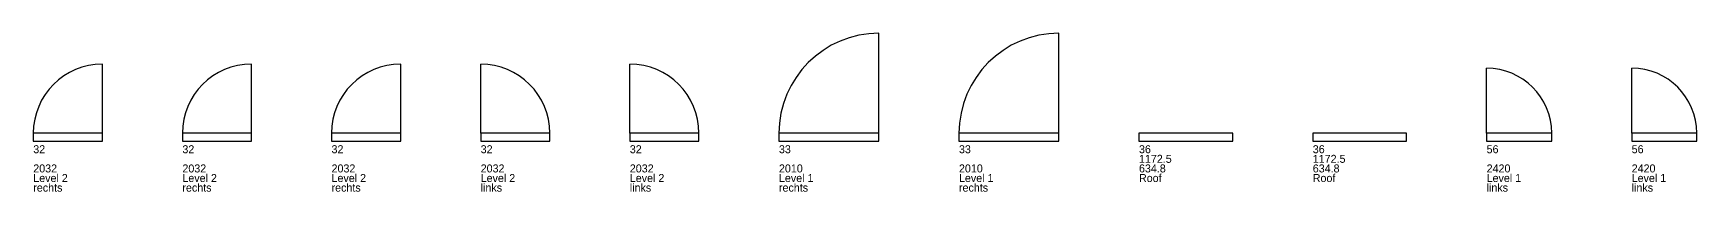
# Model space of a CAD drawing. Header units: millimetres. Extents: x 0 to 85401, y -631 to 2263.
# Drawn here: x 64610 to 85401, y -631 to 1350 of the extents above; entities that cross this region are included whole.
import ezdxf

# ---------------------------------------------------------------- set-up
doc = ezdxf.new("R2010")
doc.units = ezdxf.units.MM
doc.layers.add('KOZIJNEN', color=7, linetype='Continuous')

# ---------------------------------------------------------------- blocks, each defined once
blk = doc.blocks.new('DEUR-32-R')
blk.add_line((864, 100), (864, 964))
blk.add_lwpolyline([(0, 0), (864, 0), (864, 100), (0, 100)], close=True)
blk.add_arc((864, 100), 864, 90, 180)
for tag, p in [('MERK', (0, -150)), ('BREEDTE', (0, -270)), ('VERDIEPING', (0, -510)), ('HOOGTE', (0, -390)), ('DRAAIRICHTING', (0, -630))]:
    blk.add_attdef(tag, p, '', height=100)
blk = doc.blocks.new('DEUR-32-L')
blk.add_line((0, 100), (0, 964))
blk.add_lwpolyline([(0, 0), (864, 0), (864, 100), (0, 100)], close=True)
blk.add_arc((0, 100), 864, 0, 90)
for tag, p in [('MERK', (0, -150)), ('BREEDTE', (0, -270)), ('VERDIEPING', (0, -510)), ('HOOGTE', (0, -390)), ('DRAAIRICHTING', (0, -630))]:
    blk.add_attdef(tag, p, '', height=100)
blk = doc.blocks.new('DEUR-33-R')
blk.add_line((1250, 100), (1250, 1350))
blk.add_lwpolyline([(0, 0), (1250, 0), (1250, 100), (0, 100)], close=True)
blk.add_arc((1250, 100), 1250, 90, 180)
for tag, p in [('MERK', (0, -150)), ('BREEDTE', (0, -270)), ('VERDIEPING', (0, -510)), ('HOOGTE', (0, -390)), ('DRAAIRICHTING', (0, -630))]:
    blk.add_attdef(tag, p, '', height=100)
blk = doc.blocks.new('KOZ-36')
blk.add_lwpolyline([(0, 0), (1172.5, 0), (1172.5, 100), (0, 100)], close=True)
for tag, p in [('MERK', (0, -150)), ('BREEDTE', (0, -270)), ('VERDIEPING', (0, -510)), ('HOOGTE', (0, -390)), ('DRAAIRICHTING', (0, -630))]:
    blk.add_attdef(tag, p, '', height=100)
blk = doc.blocks.new('DEUR-56-L')
blk.add_line((0, 100), (0, 913))
blk.add_lwpolyline([(0, 0), (813, 0), (813, 100), (0, 100)], close=True)
blk.add_arc((0, 100), 813, 0, 90)
for tag, p in [('MERK', (0, -150)), ('BREEDTE', (0, -270)), ('VERDIEPING', (0, -510)), ('HOOGTE', (0, -390)), ('DRAAIRICHTING', (0, -630))]:
    blk.add_attdef(tag, p, '', height=100)

msp = doc.modelspace()

# ---------------------------------------------------------------- block references
at = {"layer": 'KOZIJNEN'}
for name, p, values in [('DEUR-33-R', (73930, 0), {'MERK': '33', 'HOOGTE': '2010', 'VERDIEPING': 'Level 1', 'DRAAIRICHTING': 'rechts'}), ('DEUR-33-R', (76180, 0), {'MERK': '33', 'HOOGTE': '2010', 'VERDIEPING': 'Level 1', 'DRAAIRICHTING': 'rechts'}), ('DEUR-32-R', (64610, 0), {'MERK': '32', 'HOOGTE': '2032', 'VERDIEPING': 'Level 2', 'DRAAIRICHTING': 'rechts'}), ('DEUR-32-R', (66474, 0), {'MERK': '32', 'HOOGTE': '2032', 'VERDIEPING': 'Level 2', 'DRAAIRICHTING': 'rechts'}), ('DEUR-32-R', (68338, 0), {'MERK': '32', 'HOOGTE': '2032', 'VERDIEPING': 'Level 2', 'DRAAIRICHTING': 'rechts'}), ('DEUR-32-L', (70202, 0), {'MERK': '32', 'HOOGTE': '2032', 'VERDIEPING': 'Level 2', 'DRAAIRICHTING': 'links'}), ('DEUR-32-L', (72066, 0), {'MERK': '32', 'HOOGTE': '2032', 'VERDIEPING': 'Level 2', 'DRAAIRICHTING': 'links'}), ('DEUR-56-L', (82775, 0), {'MERK': '56', 'HOOGTE': '2420', 'VERDIEPING': 'Level 1', 'DRAAIRICHTING': 'links'}), ('DEUR-56-L', (84588, 0), {'MERK': '56', 'HOOGTE': '2420', 'VERDIEPING': 'Level 1', 'DRAAIRICHTING': 'links'}), ('KOZ-36', (78430, 0), {'MERK': '36', 'BREEDTE': '1172.5', 'HOOGTE': '634.8', 'VERDIEPING': 'Roof'}), ('KOZ-36', (80602, 0), {'MERK': '36', 'BREEDTE': '1172.5', 'HOOGTE': '634.8', 'VERDIEPING': 'Roof'})]:
    msp.add_blockref(name, p, dxfattribs=at).add_auto_attribs(values)

doc.saveas('drawing.dxf')
